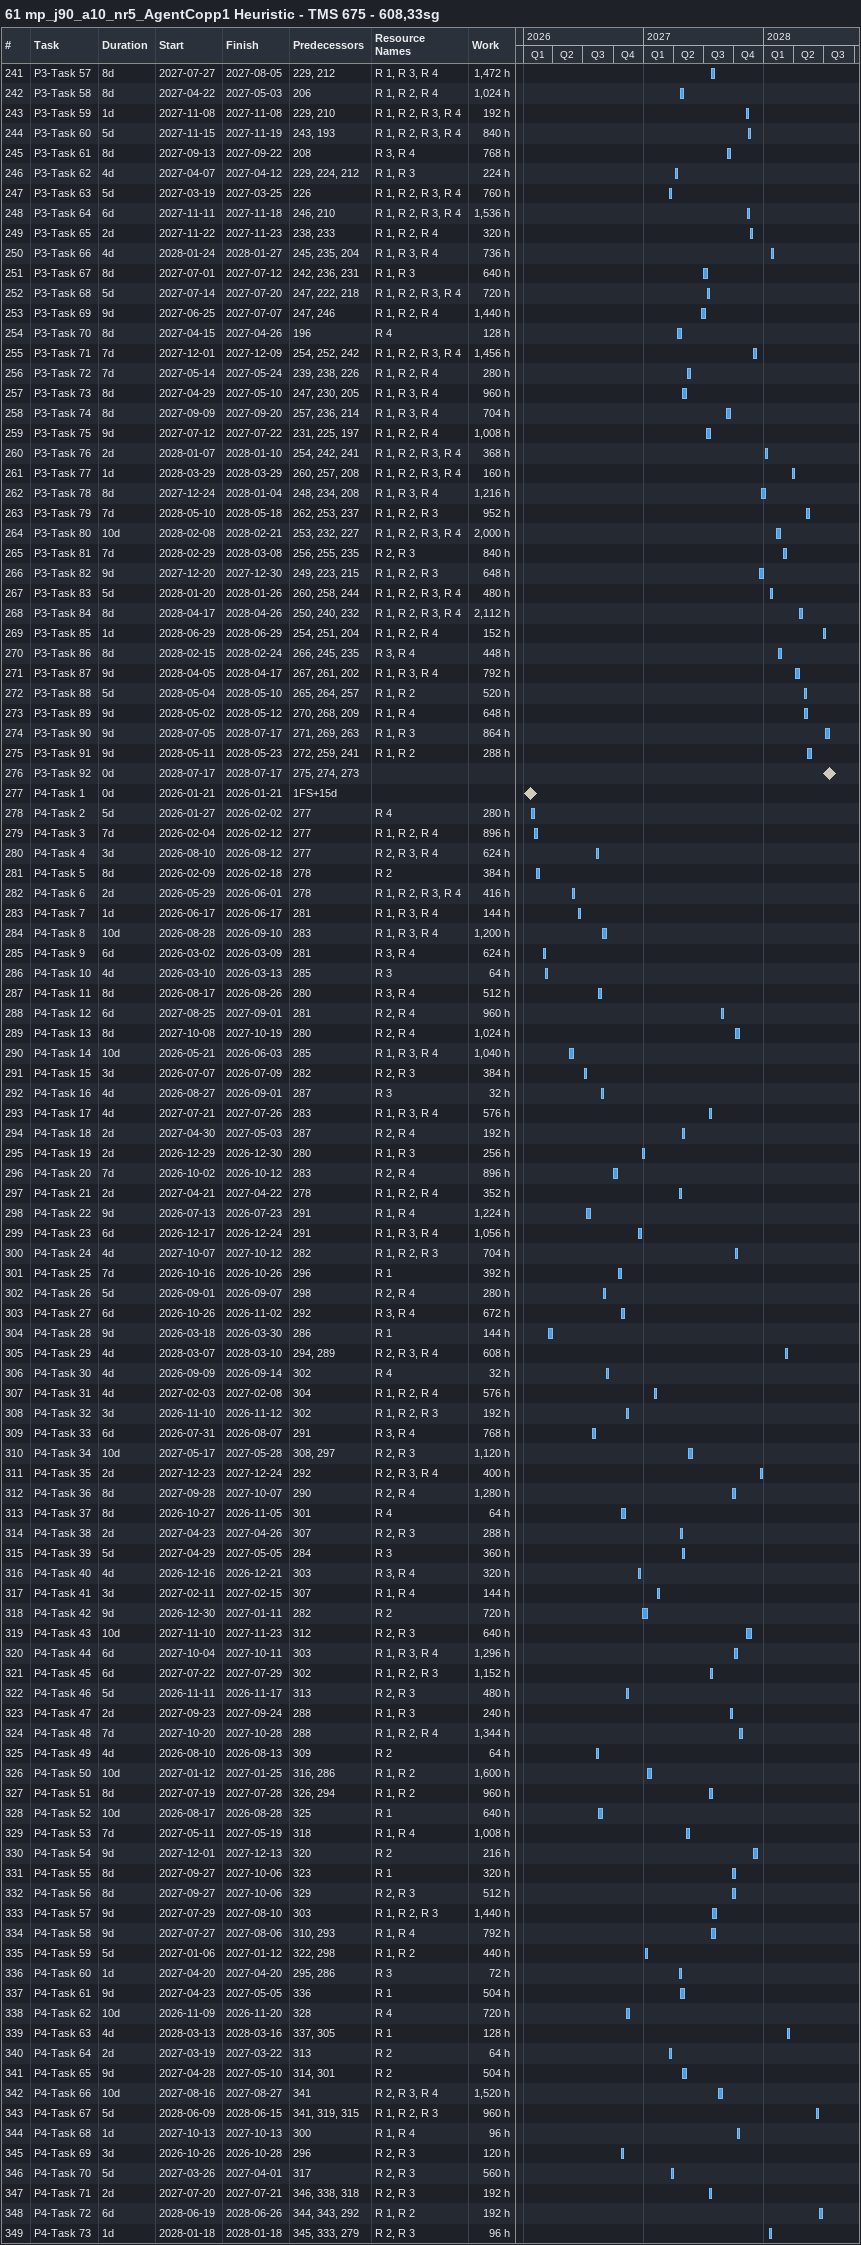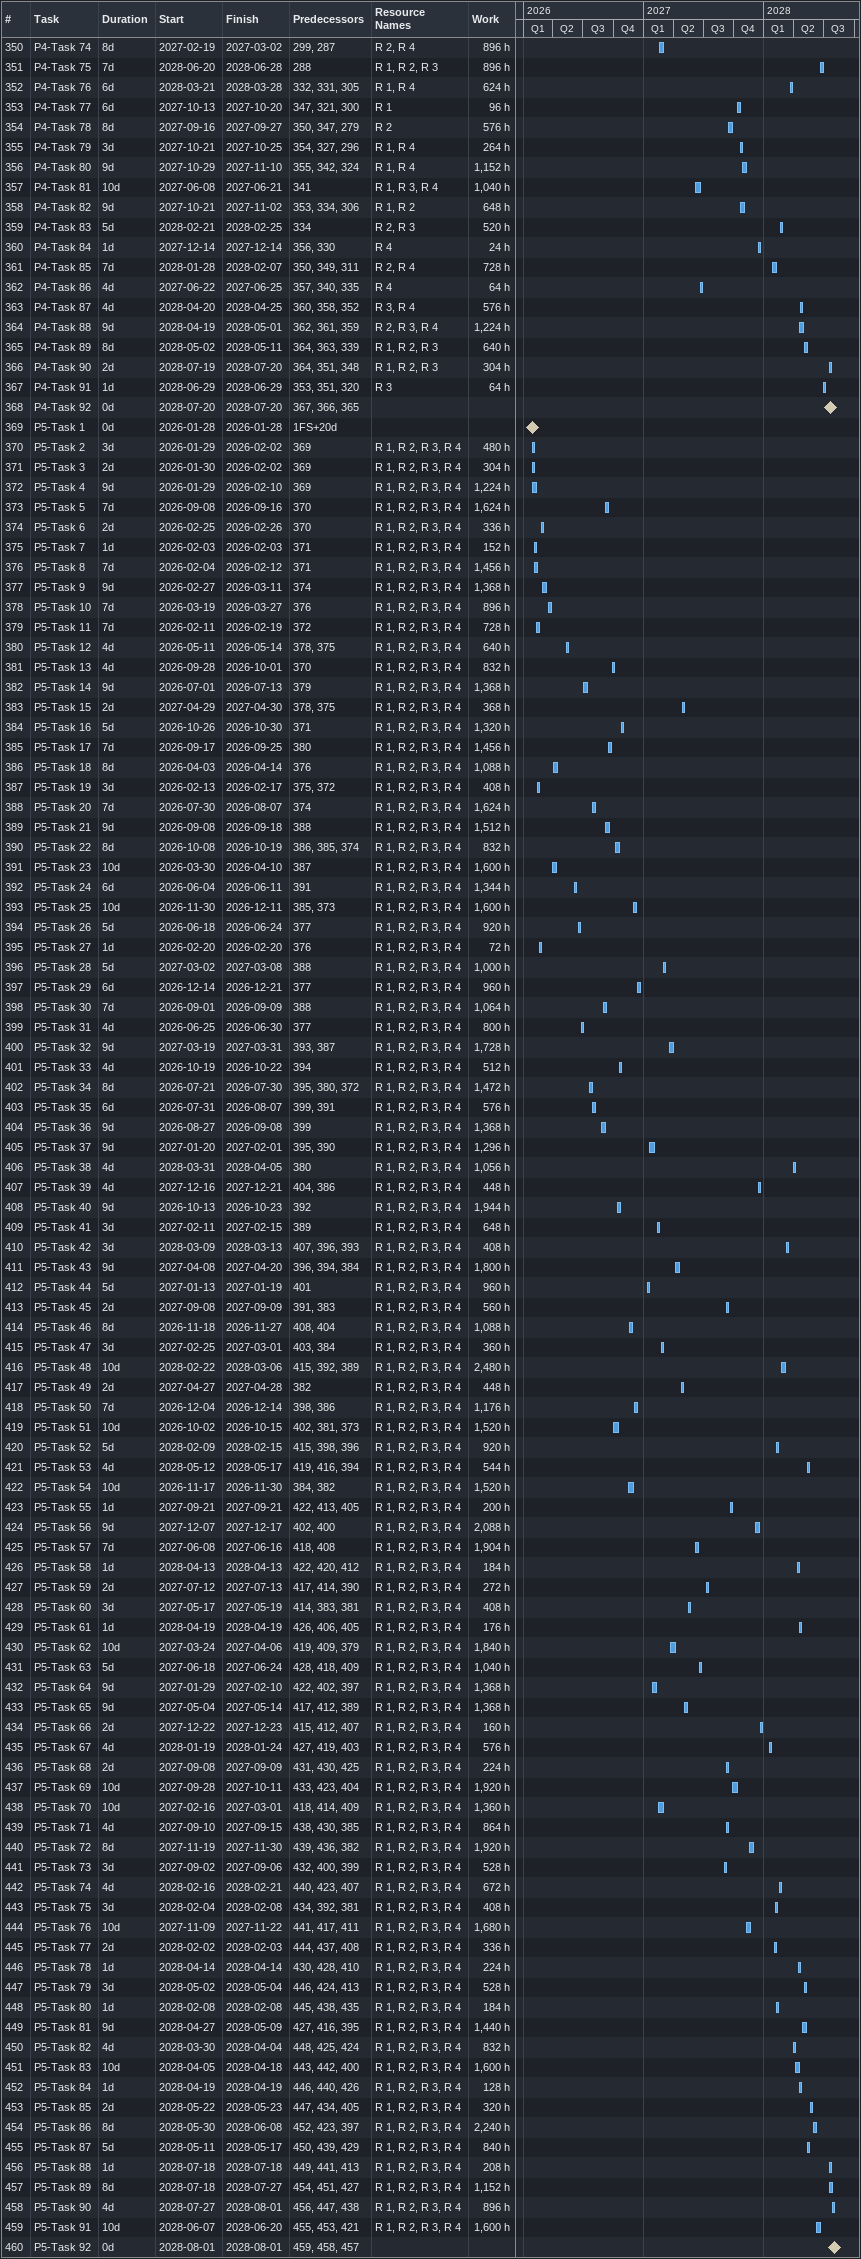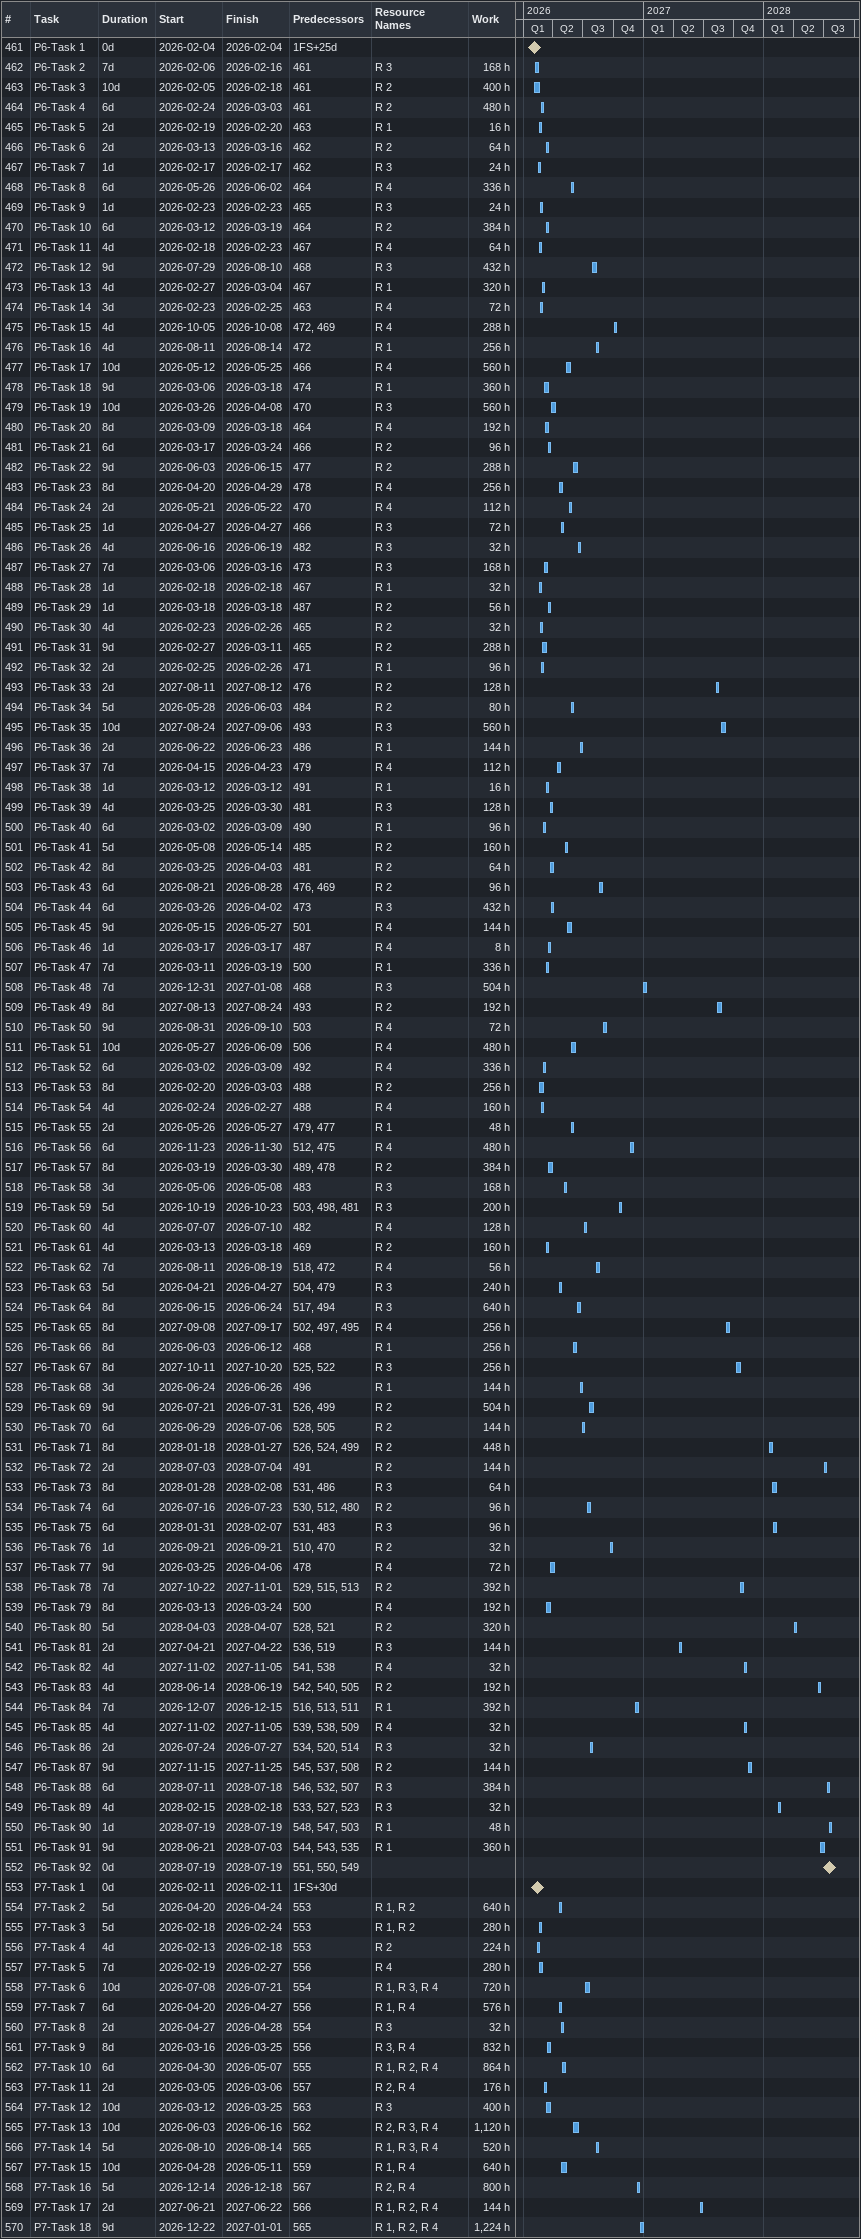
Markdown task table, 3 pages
61 mp_j90_a10_nr5_AgentCopp1 Heuristic - TMS 675 - 608,33sg

| ID | Task | Duration | Start | Finish | Predecessors | Resources | Work (h) |
|---|---|---|---|---|---|---|---|
| 241 | P3-Task 57 | 8d | 2027-07-27 | 2027-08-05 | 229, 212 | R 1, R 3, R 4 | 1472 |
| 242 | P3-Task 58 | 8d | 2027-04-22 | 2027-05-03 | 206 | R 1, R 2, R 4 | 1024 |
| 243 | P3-Task 59 | 1d | 2027-11-08 | 2027-11-08 | 229, 210 | R 1, R 2, R 3, R 4 | 192 |
| 244 | P3-Task 60 | 5d | 2027-11-15 | 2027-11-19 | 243, 193 | R 1, R 2, R 3, R 4 | 840 |
| 245 | P3-Task 61 | 8d | 2027-09-13 | 2027-09-22 | 208 | R 3, R 4 | 768 |
| 246 | P3-Task 62 | 4d | 2027-04-07 | 2027-04-12 | 229, 224, 212 | R 1, R 3 | 224 |
| 247 | P3-Task 63 | 5d | 2027-03-19 | 2027-03-25 | 226 | R 1, R 2, R 3, R 4 | 760 |
| 248 | P3-Task 64 | 6d | 2027-11-11 | 2027-11-18 | 246, 210 | R 1, R 2, R 3, R 4 | 1536 |
| 249 | P3-Task 65 | 2d | 2027-11-22 | 2027-11-23 | 238, 233 | R 1, R 2, R 4 | 320 |
| 250 | P3-Task 66 | 4d | 2028-01-24 | 2028-01-27 | 245, 235, 204 | R 1, R 3, R 4 | 736 |
| 251 | P3-Task 67 | 8d | 2027-07-01 | 2027-07-12 | 242, 236, 231 | R 1, R 3 | 640 |
| 252 | P3-Task 68 | 5d | 2027-07-14 | 2027-07-20 | 247, 222, 218 | R 1, R 2, R 3, R 4 | 720 |
| 253 | P3-Task 69 | 9d | 2027-06-25 | 2027-07-07 | 247, 246 | R 1, R 2, R 4 | 1440 |
| 254 | P3-Task 70 | 8d | 2027-04-15 | 2027-04-26 | 196 | R 4 | 128 |
| 255 | P3-Task 71 | 7d | 2027-12-01 | 2027-12-09 | 254, 252, 242 | R 1, R 2, R 3, R 4 | 1456 |
| 256 | P3-Task 72 | 7d | 2027-05-14 | 2027-05-24 | 239, 238, 226 | R 1, R 2, R 4 | 280 |
| 257 | P3-Task 73 | 8d | 2027-04-29 | 2027-05-10 | 247, 230, 205 | R 1, R 3, R 4 | 960 |
| 258 | P3-Task 74 | 8d | 2027-09-09 | 2027-09-20 | 257, 236, 214 | R 1, R 3, R 4 | 704 |
| 259 | P3-Task 75 | 9d | 2027-07-12 | 2027-07-22 | 231, 225, 197 | R 1, R 2, R 4 | 1008 |
| 260 | P3-Task 76 | 2d | 2028-01-07 | 2028-01-10 | 254, 242, 241 | R 1, R 2, R 3, R 4 | 368 |
| 261 | P3-Task 77 | 1d | 2028-03-29 | 2028-03-29 | 260, 257, 208 | R 1, R 2, R 3, R 4 | 160 |
| 262 | P3-Task 78 | 8d | 2027-12-24 | 2028-01-04 | 248, 234, 208 | R 1, R 3, R 4 | 1216 |
| 263 | P3-Task 79 | 7d | 2028-05-10 | 2028-05-18 | 262, 253, 237 | R 1, R 2, R 3 | 952 |
| 264 | P3-Task 80 | 10d | 2028-02-08 | 2028-02-21 | 253, 232, 227 | R 1, R 2, R 3, R 4 | 2000 |
| 265 | P3-Task 81 | 7d | 2028-02-29 | 2028-03-08 | 256, 255, 235 | R 2, R 3 | 840 |
| 266 | P3-Task 82 | 9d | 2027-12-20 | 2027-12-30 | 249, 223, 215 | R 1, R 2, R 3 | 648 |
| 267 | P3-Task 83 | 5d | 2028-01-20 | 2028-01-26 | 260, 258, 244 | R 1, R 2, R 3, R 4 | 480 |
| 268 | P3-Task 84 | 8d | 2028-04-17 | 2028-04-26 | 250, 240, 232 | R 1, R 2, R 3, R 4 | 2112 |
| 269 | P3-Task 85 | 1d | 2028-06-29 | 2028-06-29 | 254, 251, 204 | R 1, R 2, R 4 | 152 |
| 270 | P3-Task 86 | 8d | 2028-02-15 | 2028-02-24 | 266, 245, 235 | R 3, R 4 | 448 |
| 271 | P3-Task 87 | 9d | 2028-04-05 | 2028-04-17 | 267, 261, 202 | R 1, R 3, R 4 | 792 |
| 272 | P3-Task 88 | 5d | 2028-05-04 | 2028-05-10 | 265, 264, 257 | R 1, R 2 | 520 |
| 273 | P3-Task 89 | 9d | 2028-05-02 | 2028-05-12 | 270, 268, 209 | R 1, R 4 | 648 |
| 274 | P3-Task 90 | 9d | 2028-07-05 | 2028-07-17 | 271, 269, 263 | R 1, R 3 | 864 |
| 275 | P3-Task 91 | 9d | 2028-05-11 | 2028-05-23 | 272, 259, 241 | R 1, R 2 | 288 |
| 276 | P3-Task 92 | 0d | 2028-07-17 | 2028-07-17 | 275, 274, 273 |  |  |
| 277 | P4-Task 1 | 0d | 2026-01-21 | 2026-01-21 | 1FS+15d |  |  |
| 278 | P4-Task 2 | 5d | 2026-01-27 | 2026-02-02 | 277 | R 4 | 280 |
| 279 | P4-Task 3 | 7d | 2026-02-04 | 2026-02-12 | 277 | R 1, R 2, R 4 | 896 |
| 280 | P4-Task 4 | 3d | 2026-08-10 | 2026-08-12 | 277 | R 2, R 3, R 4 | 624 |
| 281 | P4-Task 5 | 8d | 2026-02-09 | 2026-02-18 | 278 | R 2 | 384 |
| 282 | P4-Task 6 | 2d | 2026-05-29 | 2026-06-01 | 278 | R 1, R 2, R 3, R 4 | 416 |
| 283 | P4-Task 7 | 1d | 2026-06-17 | 2026-06-17 | 281 | R 1, R 3, R 4 | 144 |
| 284 | P4-Task 8 | 10d | 2026-08-28 | 2026-09-10 | 283 | R 1, R 3, R 4 | 1200 |
| 285 | P4-Task 9 | 6d | 2026-03-02 | 2026-03-09 | 281 | R 3, R 4 | 624 |
| 286 | P4-Task 10 | 4d | 2026-03-10 | 2026-03-13 | 285 | R 3 | 64 |
| 287 | P4-Task 11 | 8d | 2026-08-17 | 2026-08-26 | 280 | R 3, R 4 | 512 |
| 288 | P4-Task 12 | 6d | 2027-08-25 | 2027-09-01 | 281 | R 2, R 4 | 960 |
| 289 | P4-Task 13 | 8d | 2027-10-08 | 2027-10-19 | 280 | R 2, R 4 | 1024 |
| 290 | P4-Task 14 | 10d | 2026-05-21 | 2026-06-03 | 285 | R 1, R 3, R 4 | 1040 |
| 291 | P4-Task 15 | 3d | 2026-07-07 | 2026-07-09 | 282 | R 2, R 3 | 384 |
| 292 | P4-Task 16 | 4d | 2026-08-27 | 2026-09-01 | 287 | R 3 | 32 |
| 293 | P4-Task 17 | 4d | 2027-07-21 | 2027-07-26 | 283 | R 1, R 3, R 4 | 576 |
| 294 | P4-Task 18 | 2d | 2027-04-30 | 2027-05-03 | 287 | R 2, R 4 | 192 |
| 295 | P4-Task 19 | 2d | 2026-12-29 | 2026-12-30 | 280 | R 1, R 3 | 256 |
| 296 | P4-Task 20 | 7d | 2026-10-02 | 2026-10-12 | 283 | R 2, R 4 | 896 |
| 297 | P4-Task 21 | 2d | 2027-04-21 | 2027-04-22 | 278 | R 1, R 2, R 4 | 352 |
| 298 | P4-Task 22 | 9d | 2026-07-13 | 2026-07-23 | 291 | R 1, R 4 | 1224 |
| 299 | P4-Task 23 | 6d | 2026-12-17 | 2026-12-24 | 291 | R 1, R 3, R 4 | 1056 |
| 300 | P4-Task 24 | 4d | 2027-10-07 | 2027-10-12 | 282 | R 1, R 2, R 3 | 704 |
| 301 | P4-Task 25 | 7d | 2026-10-16 | 2026-10-26 | 296 | R 1 | 392 |
| 302 | P4-Task 26 | 5d | 2026-09-01 | 2026-09-07 | 298 | R 2, R 4 | 280 |
| 303 | P4-Task 27 | 6d | 2026-10-26 | 2026-11-02 | 292 | R 3, R 4 | 672 |
| 304 | P4-Task 28 | 9d | 2026-03-18 | 2026-03-30 | 286 | R 1 | 144 |
| 305 | P4-Task 29 | 4d | 2028-03-07 | 2028-03-10 | 294, 289 | R 2, R 3, R 4 | 608 |
| 306 | P4-Task 30 | 4d | 2026-09-09 | 2026-09-14 | 302 | R 4 | 32 |
| 307 | P4-Task 31 | 4d | 2027-02-03 | 2027-02-08 | 304 | R 1, R 2, R 4 | 576 |
| 308 | P4-Task 32 | 3d | 2026-11-10 | 2026-11-12 | 302 | R 1, R 2, R 3 | 192 |
| 309 | P4-Task 33 | 6d | 2026-07-31 | 2026-08-07 | 291 | R 3, R 4 | 768 |
| 310 | P4-Task 34 | 10d | 2027-05-17 | 2027-05-28 | 308, 297 | R 2, R 3 | 1120 |
| 311 | P4-Task 35 | 2d | 2027-12-23 | 2027-12-24 | 292 | R 2, R 3, R 4 | 400 |
| 312 | P4-Task 36 | 8d | 2027-09-28 | 2027-10-07 | 290 | R 2, R 4 | 1280 |
| 313 | P4-Task 37 | 8d | 2026-10-27 | 2026-11-05 | 301 | R 4 | 64 |
| 314 | P4-Task 38 | 2d | 2027-04-23 | 2027-04-26 | 307 | R 2, R 3 | 288 |
| 315 | P4-Task 39 | 5d | 2027-04-29 | 2027-05-05 | 284 | R 3 | 360 |
| 316 | P4-Task 40 | 4d | 2026-12-16 | 2026-12-21 | 303 | R 3, R 4 | 320 |
| 317 | P4-Task 41 | 3d | 2027-02-11 | 2027-02-15 | 307 | R 1, R 4 | 144 |
| 318 | P4-Task 42 | 9d | 2026-12-30 | 2027-01-11 | 282 | R 2 | 720 |
| 319 | P4-Task 43 | 10d | 2027-11-10 | 2027-11-23 | 312 | R 2, R 3 | 640 |
| 320 | P4-Task 44 | 6d | 2027-10-04 | 2027-10-11 | 303 | R 1, R 3, R 4 | 1296 |
| 321 | P4-Task 45 | 6d | 2027-07-22 | 2027-07-29 | 302 | R 1, R 2, R 3 | 1152 |
| 322 | P4-Task 46 | 5d | 2026-11-11 | 2026-11-17 | 313 | R 2, R 3 | 480 |
| 323 | P4-Task 47 | 2d | 2027-09-23 | 2027-09-24 | 288 | R 1, R 3 | 240 |
| 324 | P4-Task 48 | 7d | 2027-10-20 | 2027-10-28 | 288 | R 1, R 2, R 4 | 1344 |
| 325 | P4-Task 49 | 4d | 2026-08-10 | 2026-08-13 | 309 | R 2 | 64 |
| 326 | P4-Task 50 | 10d | 2027-01-12 | 2027-01-25 | 316, 286 | R 1, R 2 | 1600 |
| 327 | P4-Task 51 | 8d | 2027-07-19 | 2027-07-28 | 326, 294 | R 1, R 2 | 960 |
| 328 | P4-Task 52 | 10d | 2026-08-17 | 2026-08-28 | 325 | R 1 | 640 |
| 329 | P4-Task 53 | 7d | 2027-05-11 | 2027-05-19 | 318 | R 1, R 4 | 1008 |
| 330 | P4-Task 54 | 9d | 2027-12-01 | 2027-12-13 | 320 | R 2 | 216 |
| 331 | P4-Task 55 | 8d | 2027-09-27 | 2027-10-06 | 323 | R 1 | 320 |
| 332 | P4-Task 56 | 8d | 2027-09-27 | 2027-10-06 | 329 | R 2, R 3 | 512 |
| 333 | P4-Task 57 | 9d | 2027-07-29 | 2027-08-10 | 303 | R 1, R 2, R 3 | 1440 |
| 334 | P4-Task 58 | 9d | 2027-07-27 | 2027-08-06 | 310, 293 | R 1, R 4 | 792 |
| 335 | P4-Task 59 | 5d | 2027-01-06 | 2027-01-12 | 322, 298 | R 1, R 2 | 440 |
| 336 | P4-Task 60 | 1d | 2027-04-20 | 2027-04-20 | 295, 286 | R 3 | 72 |
| 337 | P4-Task 61 | 9d | 2027-04-23 | 2027-05-05 | 336 | R 1 | 504 |
| 338 | P4-Task 62 | 10d | 2026-11-09 | 2026-11-20 | 328 | R 4 | 720 |
| 339 | P4-Task 63 | 4d | 2028-03-13 | 2028-03-16 | 337, 305 | R 1 | 128 |
| 340 | P4-Task 64 | 2d | 2027-03-19 | 2027-03-22 | 313 | R 2 | 64 |
| 341 | P4-Task 65 | 9d | 2027-04-28 | 2027-05-10 | 314, 301 | R 2 | 504 |
| 342 | P4-Task 66 | 10d | 2027-08-16 | 2027-08-27 | 341 | R 2, R 3, R 4 | 1520 |
| 343 | P4-Task 67 | 5d | 2028-06-09 | 2028-06-15 | 341, 319, 315 | R 1, R 2, R 3 | 960 |
| 344 | P4-Task 68 | 1d | 2027-10-13 | 2027-10-13 | 300 | R 1, R 4 | 96 |
| 345 | P4-Task 69 | 3d | 2026-10-26 | 2026-10-28 | 296 | R 2, R 3 | 120 |
| 346 | P4-Task 70 | 5d | 2027-03-26 | 2027-04-01 | 317 | R 2, R 3 | 560 |
| 347 | P4-Task 71 | 2d | 2027-07-20 | 2027-07-21 | 346, 338, 318 | R 2, R 3 | 192 |
| 348 | P4-Task 72 | 6d | 2028-06-19 | 2028-06-26 | 344, 343, 292 | R 1, R 2 | 192 |
| 349 | P4-Task 73 | 1d | 2028-01-18 | 2028-01-18 | 345, 333, 279 | R 2, R 3 | 96 |
| 350 | P4-Task 74 | 8d | 2027-02-19 | 2027-03-02 | 299, 287 | R 2, R 4 | 896 |
| 351 | P4-Task 75 | 7d | 2028-06-20 | 2028-06-28 | 288 | R 1, R 2, R 3 | 896 |
| 352 | P4-Task 76 | 6d | 2028-03-21 | 2028-03-28 | 332, 331, 305 | R 1, R 4 | 624 |
| 353 | P4-Task 77 | 6d | 2027-10-13 | 2027-10-20 | 347, 321, 300 | R 1 | 96 |
| 354 | P4-Task 78 | 8d | 2027-09-16 | 2027-09-27 | 350, 347, 279 | R 2 | 576 |
| 355 | P4-Task 79 | 3d | 2027-10-21 | 2027-10-25 | 354, 327, 296 | R 1, R 4 | 264 |
| 356 | P4-Task 80 | 9d | 2027-10-29 | 2027-11-10 | 355, 342, 324 | R 1, R 4 | 1152 |
| 357 | P4-Task 81 | 10d | 2027-06-08 | 2027-06-21 | 341 | R 1, R 3, R 4 | 1040 |
| 358 | P4-Task 82 | 9d | 2027-10-21 | 2027-11-02 | 353, 334, 306 | R 1, R 2 | 648 |
| 359 | P4-Task 83 | 5d | 2028-02-21 | 2028-02-25 | 334 | R 2, R 3 | 520 |
| 360 | P4-Task 84 | 1d | 2027-12-14 | 2027-12-14 | 356, 330 | R 4 | 24 |
| 361 | P4-Task 85 | 7d | 2028-01-28 | 2028-02-07 | 350, 349, 311 | R 2, R 4 | 728 |
| 362 | P4-Task 86 | 4d | 2027-06-22 | 2027-06-25 | 357, 340, 335 | R 4 | 64 |
| 363 | P4-Task 87 | 4d | 2028-04-20 | 2028-04-25 | 360, 358, 352 | R 3, R 4 | 576 |
| 364 | P4-Task 88 | 9d | 2028-04-19 | 2028-05-01 | 362, 361, 359 | R 2, R 3, R 4 | 1224 |
| 365 | P4-Task 89 | 8d | 2028-05-02 | 2028-05-11 | 364, 363, 339 | R 1, R 2, R 3 | 640 |
| 366 | P4-Task 90 | 2d | 2028-07-19 | 2028-07-20 | 364, 351, 348 | R 1, R 2, R 3 | 304 |
| 367 | P4-Task 91 | 1d | 2028-06-29 | 2028-06-29 | 353, 351, 320 | R 3 | 64 |
| 368 | P4-Task 92 | 0d | 2028-07-20 | 2028-07-20 | 367, 366, 365 |  |  |
| 369 | P5-Task 1 | 0d | 2026-01-28 | 2026-01-28 | 1FS+20d |  |  |
| 370 | P5-Task 2 | 3d | 2026-01-29 | 2026-02-02 | 369 | R 1, R 2, R 3, R 4 | 480 |
| 371 | P5-Task 3 | 2d | 2026-01-30 | 2026-02-02 | 369 | R 1, R 2, R 3, R 4 | 304 |
| 372 | P5-Task 4 | 9d | 2026-01-29 | 2026-02-10 | 369 | R 1, R 2, R 3, R 4 | 1224 |
| 373 | P5-Task 5 | 7d | 2026-09-08 | 2026-09-16 | 370 | R 1, R 2, R 3, R 4 | 1624 |
| 374 | P5-Task 6 | 2d | 2026-02-25 | 2026-02-26 | 370 | R 1, R 2, R 3, R 4 | 336 |
| 375 | P5-Task 7 | 1d | 2026-02-03 | 2026-02-03 | 371 | R 1, R 2, R 3, R 4 | 152 |
| 376 | P5-Task 8 | 7d | 2026-02-04 | 2026-02-12 | 371 | R 1, R 2, R 3, R 4 | 1456 |
| 377 | P5-Task 9 | 9d | 2026-02-27 | 2026-03-11 | 374 | R 1, R 2, R 3, R 4 | 1368 |
| 378 | P5-Task 10 | 7d | 2026-03-19 | 2026-03-27 | 376 | R 1, R 2, R 3, R 4 | 896 |
| 379 | P5-Task 11 | 7d | 2026-02-11 | 2026-02-19 | 372 | R 1, R 2, R 3, R 4 | 728 |
| 380 | P5-Task 12 | 4d | 2026-05-11 | 2026-05-14 | 378, 375 | R 1, R 2, R 3, R 4 | 640 |
| 381 | P5-Task 13 | 4d | 2026-09-28 | 2026-10-01 | 370 | R 1, R 2, R 3, R 4 | 832 |
| 382 | P5-Task 14 | 9d | 2026-07-01 | 2026-07-13 | 379 | R 1, R 2, R 3, R 4 | 1368 |
| 383 | P5-Task 15 | 2d | 2027-04-29 | 2027-04-30 | 378, 375 | R 1, R 2, R 3, R 4 | 368 |
| 384 | P5-Task 16 | 5d | 2026-10-26 | 2026-10-30 | 371 | R 1, R 2, R 3, R 4 | 1320 |
| 385 | P5-Task 17 | 7d | 2026-09-17 | 2026-09-25 | 380 | R 1, R 2, R 3, R 4 | 1456 |
| 386 | P5-Task 18 | 8d | 2026-04-03 | 2026-04-14 | 376 | R 1, R 2, R 3, R 4 | 1088 |
| 387 | P5-Task 19 | 3d | 2026-02-13 | 2026-02-17 | 375, 372 | R 1, R 2, R 3, R 4 | 408 |
| 388 | P5-Task 20 | 7d | 2026-07-30 | 2026-08-07 | 374 | R 1, R 2, R 3, R 4 | 1624 |
| 389 | P5-Task 21 | 9d | 2026-09-08 | 2026-09-18 | 388 | R 1, R 2, R 3, R 4 | 1512 |
| 390 | P5-Task 22 | 8d | 2026-10-08 | 2026-10-19 | 386, 385, 374 | R 1, R 2, R 3, R 4 | 832 |
| 391 | P5-Task 23 | 10d | 2026-03-30 | 2026-04-10 | 387 | R 1, R 2, R 3, R 4 | 1600 |
| 392 | P5-Task 24 | 6d | 2026-06-04 | 2026-06-11 | 391 | R 1, R 2, R 3, R 4 | 1344 |
| 393 | P5-Task 25 | 10d | 2026-11-30 | 2026-12-11 | 385, 373 | R 1, R 2, R 3, R 4 | 1600 |
| 394 | P5-Task 26 | 5d | 2026-06-18 | 2026-06-24 | 377 | R 1, R 2, R 3, R 4 | 920 |
| 395 | P5-Task 27 | 1d | 2026-02-20 | 2026-02-20 | 376 | R 1, R 2, R 3, R 4 | 72 |
| 396 | P5-Task 28 | 5d | 2027-03-02 | 2027-03-08 | 388 | R 1, R 2, R 3, R 4 | 1000 |
| 397 | P5-Task 29 | 6d | 2026-12-14 | 2026-12-21 | 377 | R 1, R 2, R 3, R 4 | 960 |
| 398 | P5-Task 30 | 7d | 2026-09-01 | 2026-09-09 | 388 | R 1, R 2, R 3, R 4 | 1064 |
| 399 | P5-Task 31 | 4d | 2026-06-25 | 2026-06-30 | 377 | R 1, R 2, R 3, R 4 | 800 |
| 400 | P5-Task 32 | 9d | 2027-03-19 | 2027-03-31 | 393, 387 | R 1, R 2, R 3, R 4 | 1728 |
| 401 | P5-Task 33 | 4d | 2026-10-19 | 2026-10-22 | 394 | R 1, R 2, R 3, R 4 | 512 |
| 402 | P5-Task 34 | 8d | 2026-07-21 | 2026-07-30 | 395, 380, 372 | R 1, R 2, R 3, R 4 | 1472 |
| 403 | P5-Task 35 | 6d | 2026-07-31 | 2026-08-07 | 399, 391 | R 1, R 2, R 3, R 4 | 576 |
| 404 | P5-Task 36 | 9d | 2026-08-27 | 2026-09-08 | 399 | R 1, R 2, R 3, R 4 | 1368 |
| 405 | P5-Task 37 | 9d | 2027-01-20 | 2027-02-01 | 395, 390 | R 1, R 2, R 3, R 4 | 1296 |
| 406 | P5-Task 38 | 4d | 2028-03-31 | 2028-04-05 | 380 | R 1, R 2, R 3, R 4 | 1056 |
| 407 | P5-Task 39 | 4d | 2027-12-16 | 2027-12-21 | 404, 386 | R 1, R 2, R 3, R 4 | 448 |
| 408 | P5-Task 40 | 9d | 2026-10-13 | 2026-10-23 | 392 | R 1, R 2, R 3, R 4 | 1944 |
| 409 | P5-Task 41 | 3d | 2027-02-11 | 2027-02-15 | 389 | R 1, R 2, R 3, R 4 | 648 |
| 410 | P5-Task 42 | 3d | 2028-03-09 | 2028-03-13 | 407, 396, 393 | R 1, R 2, R 3, R 4 | 408 |
| 411 | P5-Task 43 | 9d | 2027-04-08 | 2027-04-20 | 396, 394, 384 | R 1, R 2, R 3, R 4 | 1800 |
| 412 | P5-Task 44 | 5d | 2027-01-13 | 2027-01-19 | 401 | R 1, R 2, R 3, R 4 | 960 |
| 413 | P5-Task 45 | 2d | 2027-09-08 | 2027-09-09 | 391, 383 | R 1, R 2, R 3, R 4 | 560 |
| 414 | P5-Task 46 | 8d | 2026-11-18 | 2026-11-27 | 408, 404 | R 1, R 2, R 3, R 4 | 1088 |
| 415 | P5-Task 47 | 3d | 2027-02-25 | 2027-03-01 | 403, 384 | R 1, R 2, R 3, R 4 | 360 |
| 416 | P5-Task 48 | 10d | 2028-02-22 | 2028-03-06 | 415, 392, 389 | R 1, R 2, R 3, R 4 | 2480 |
| 417 | P5-Task 49 | 2d | 2027-04-27 | 2027-04-28 | 382 | R 1, R 2, R 3, R 4 | 448 |
| 418 | P5-Task 50 | 7d | 2026-12-04 | 2026-12-14 | 398, 386 | R 1, R 2, R 3, R 4 | 1176 |
| 419 | P5-Task 51 | 10d | 2026-10-02 | 2026-10-15 | 402, 381, 373 | R 1, R 2, R 3, R 4 | 1520 |
| 420 | P5-Task 52 | 5d | 2028-02-09 | 2028-02-15 | 415, 398, 396 | R 1, R 2, R 3, R 4 | 920 |
| 421 | P5-Task 53 | 4d | 2028-05-12 | 2028-05-17 | 419, 416, 394 | R 1, R 2, R 3, R 4 | 544 |
| 422 | P5-Task 54 | 10d | 2026-11-17 | 2026-11-30 | 384, 382 | R 1, R 2, R 3, R 4 | 1520 |
| 423 | P5-Task 55 | 1d | 2027-09-21 | 2027-09-21 | 422, 413, 405 | R 1, R 2, R 3, R 4 | 200 |
| 424 | P5-Task 56 | 9d | 2027-12-07 | 2027-12-17 | 402, 400 | R 1, R 2, R 3, R 4 | 2088 |
| 425 | P5-Task 57 | 7d | 2027-06-08 | 2027-06-16 | 418, 408 | R 1, R 2, R 3, R 4 | 1904 |
| 426 | P5-Task 58 | 1d | 2028-04-13 | 2028-04-13 | 422, 420, 412 | R 1, R 2, R 3, R 4 | 184 |
| 427 | P5-Task 59 | 2d | 2027-07-12 | 2027-07-13 | 417, 414, 390 | R 1, R 2, R 3, R 4 | 272 |
| 428 | P5-Task 60 | 3d | 2027-05-17 | 2027-05-19 | 414, 383, 381 | R 1, R 2, R 3, R 4 | 408 |
| 429 | P5-Task 61 | 1d | 2028-04-19 | 2028-04-19 | 426, 406, 405 | R 1, R 2, R 3, R 4 | 176 |
| 430 | P5-Task 62 | 10d | 2027-03-24 | 2027-04-06 | 419, 409, 379 | R 1, R 2, R 3, R 4 | 1840 |
| 431 | P5-Task 63 | 5d | 2027-06-18 | 2027-06-24 | 428, 418, 409 | R 1, R 2, R 3, R 4 | 1040 |
| 432 | P5-Task 64 | 9d | 2027-01-29 | 2027-02-10 | 422, 402, 397 | R 1, R 2, R 3, R 4 | 1368 |
| 433 | P5-Task 65 | 9d | 2027-05-04 | 2027-05-14 | 417, 412, 389 | R 1, R 2, R 3, R 4 | 1368 |
| 434 | P5-Task 66 | 2d | 2027-12-22 | 2027-12-23 | 415, 412, 407 | R 1, R 2, R 3, R 4 | 160 |
| 435 | P5-Task 67 | 4d | 2028-01-19 | 2028-01-24 | 427, 419, 403 | R 1, R 2, R 3, R 4 | 576 |
| 436 | P5-Task 68 | 2d | 2027-09-08 | 2027-09-09 | 431, 430, 425 | R 1, R 2, R 3, R 4 | 224 |
| 437 | P5-Task 69 | 10d | 2027-09-28 | 2027-10-11 | 433, 423, 404 | R 1, R 2, R 3, R 4 | 1920 |
| 438 | P5-Task 70 | 10d | 2027-02-16 | 2027-03-01 | 418, 414, 409 | R 1, R 2, R 3, R 4 | 1360 |
| 439 | P5-Task 71 | 4d | 2027-09-10 | 2027-09-15 | 438, 430, 385 | R 1, R 2, R 3, R 4 | 864 |
| 440 | P5-Task 72 | 8d | 2027-11-19 | 2027-11-30 | 439, 436, 382 | R 1, R 2, R 3, R 4 | 1920 |
| 441 | P5-Task 73 | 3d | 2027-09-02 | 2027-09-06 | 432, 400, 399 | R 1, R 2, R 3, R 4 | 528 |
| 442 | P5-Task 74 | 4d | 2028-02-16 | 2028-02-21 | 440, 423, 407 | R 1, R 2, R 3, R 4 | 672 |
| 443 | P5-Task 75 | 3d | 2028-02-04 | 2028-02-08 | 434, 392, 381 | R 1, R 2, R 3, R 4 | 408 |
| 444 | P5-Task 76 | 10d | 2027-11-09 | 2027-11-22 | 441, 417, 411 | R 1, R 2, R 3, R 4 | 1680 |
| 445 | P5-Task 77 | 2d | 2028-02-02 | 2028-02-03 | 444, 437, 408 | R 1, R 2, R 3, R 4 | 336 |
| 446 | P5-Task 78 | 1d | 2028-04-14 | 2028-04-14 | 430, 428, 410 | R 1, R 2, R 3, R 4 | 224 |
| 447 | P5-Task 79 | 3d | 2028-05-02 | 2028-05-04 | 446, 424, 413 | R 1, R 2, R 3, R 4 | 528 |
| 448 | P5-Task 80 | 1d | 2028-02-08 | 2028-02-08 | 445, 438, 435 | R 1, R 2, R 3, R 4 | 184 |
| 449 | P5-Task 81 | 9d | 2028-04-27 | 2028-05-09 | 427, 416, 395 | R 1, R 2, R 3, R 4 | 1440 |
| 450 | P5-Task 82 | 4d | 2028-03-30 | 2028-04-04 | 448, 425, 424 | R 1, R 2, R 3, R 4 | 832 |
| 451 | P5-Task 83 | 10d | 2028-04-05 | 2028-04-18 | 443, 442, 400 | R 1, R 2, R 3, R 4 | 1600 |
| 452 | P5-Task 84 | 1d | 2028-04-19 | 2028-04-19 | 446, 440, 426 | R 1, R 2, R 3, R 4 | 128 |
| 453 | P5-Task 85 | 2d | 2028-05-22 | 2028-05-23 | 447, 434, 405 | R 1, R 2, R 3, R 4 | 320 |
| 454 | P5-Task 86 | 8d | 2028-05-30 | 2028-06-08 | 452, 423, 397 | R 1, R 2, R 3, R 4 | 2240 |
| 455 | P5-Task 87 | 5d | 2028-05-11 | 2028-05-17 | 450, 439, 429 | R 1, R 2, R 3, R 4 | 840 |
| 456 | P5-Task 88 | 1d | 2028-07-18 | 2028-07-18 | 449, 441, 413 | R 1, R 2, R 3, R 4 | 208 |
| 457 | P5-Task 89 | 8d | 2028-07-18 | 2028-07-27 | 454, 451, 427 | R 1, R 2, R 3, R 4 | 1152 |
| 458 | P5-Task 90 | 4d | 2028-07-27 | 2028-08-01 | 456, 447, 438 | R 1, R 2, R 3, R 4 | 896 |
| 459 | P5-Task 91 | 10d | 2028-06-07 | 2028-06-20 | 455, 453, 421 | R 1, R 2, R 3, R 4 | 1600 |
| 460 | P5-Task 92 | 0d | 2028-08-01 | 2028-08-01 | 459, 458, 457 |  |  |
| 461 | P6-Task 1 | 0d | 2026-02-04 | 2026-02-04 | 1FS+25d |  |  |
| 462 | P6-Task 2 | 7d | 2026-02-06 | 2026-02-16 | 461 | R 3 | 168 |
| 463 | P6-Task 3 | 10d | 2026-02-05 | 2026-02-18 | 461 | R 2 | 400 |
| 464 | P6-Task 4 | 6d | 2026-02-24 | 2026-03-03 | 461 | R 2 | 480 |
| 465 | P6-Task 5 | 2d | 2026-02-19 | 2026-02-20 | 463 | R 1 | 16 |
| 466 | P6-Task 6 | 2d | 2026-03-13 | 2026-03-16 | 462 | R 2 | 64 |
| 467 | P6-Task 7 | 1d | 2026-02-17 | 2026-02-17 | 462 | R 3 | 24 |
| 468 | P6-Task 8 | 6d | 2026-05-26 | 2026-06-02 | 464 | R 4 | 336 |
| 469 | P6-Task 9 | 1d | 2026-02-23 | 2026-02-23 | 465 | R 3 | 24 |
| 470 | P6-Task 10 | 6d | 2026-03-12 | 2026-03-19 | 464 | R 2 | 384 |
| 471 | P6-Task 11 | 4d | 2026-02-18 | 2026-02-23 | 467 | R 4 | 64 |
| 472 | P6-Task 12 | 9d | 2026-07-29 | 2026-08-10 | 468 | R 3 | 432 |
| 473 | P6-Task 13 | 4d | 2026-02-27 | 2026-03-04 | 467 | R 1 | 320 |
| 474 | P6-Task 14 | 3d | 2026-02-23 | 2026-02-25 | 463 | R 4 | 72 |
| 475 | P6-Task 15 | 4d | 2026-10-05 | 2026-10-08 | 472, 469 | R 4 | 288 |
| 476 | P6-Task 16 | 4d | 2026-08-11 | 2026-08-14 | 472 | R 1 | 256 |
| 477 | P6-Task 17 | 10d | 2026-05-12 | 2026-05-25 | 466 | R 4 | 560 |
| 478 | P6-Task 18 | 9d | 2026-03-06 | 2026-03-18 | 474 | R 1 | 360 |
| 479 | P6-Task 19 | 10d | 2026-03-26 | 2026-04-08 | 470 | R 3 | 560 |
| 480 | P6-Task 20 | 8d | 2026-03-09 | 2026-03-18 | 464 | R 4 | 192 |
| 481 | P6-Task 21 | 6d | 2026-03-17 | 2026-03-24 | 466 | R 2 | 96 |
| 482 | P6-Task 22 | 9d | 2026-06-03 | 2026-06-15 | 477 | R 2 | 288 |
| 483 | P6-Task 23 | 8d | 2026-04-20 | 2026-04-29 | 478 | R 4 | 256 |
| 484 | P6-Task 24 | 2d | 2026-05-21 | 2026-05-22 | 470 | R 4 | 112 |
| 485 | P6-Task 25 | 1d | 2026-04-27 | 2026-04-27 | 466 | R 3 | 72 |
| 486 | P6-Task 26 | 4d | 2026-06-16 | 2026-06-19 | 482 | R 3 | 32 |
| 487 | P6-Task 27 | 7d | 2026-03-06 | 2026-03-16 | 473 | R 3 | 168 |
| 488 | P6-Task 28 | 1d | 2026-02-18 | 2026-02-18 | 467 | R 1 | 32 |
| 489 | P6-Task 29 | 1d | 2026-03-18 | 2026-03-18 | 487 | R 2 | 56 |
| 490 | P6-Task 30 | 4d | 2026-02-23 | 2026-02-26 | 465 | R 2 | 32 |
| 491 | P6-Task 31 | 9d | 2026-02-27 | 2026-03-11 | 465 | R 2 | 288 |
| 492 | P6-Task 32 | 2d | 2026-02-25 | 2026-02-26 | 471 | R 1 | 96 |
| 493 | P6-Task 33 | 2d | 2027-08-11 | 2027-08-12 | 476 | R 2 | 128 |
| 494 | P6-Task 34 | 5d | 2026-05-28 | 2026-06-03 | 484 | R 2 | 80 |
| 495 | P6-Task 35 | 10d | 2027-08-24 | 2027-09-06 | 493 | R 3 | 560 |
| 496 | P6-Task 36 | 2d | 2026-06-22 | 2026-06-23 | 486 | R 1 | 144 |
| 497 | P6-Task 37 | 7d | 2026-04-15 | 2026-04-23 | 479 | R 4 | 112 |
| 498 | P6-Task 38 | 1d | 2026-03-12 | 2026-03-12 | 491 | R 1 | 16 |
| 499 | P6-Task 39 | 4d | 2026-03-25 | 2026-03-30 | 481 | R 3 | 128 |
| 500 | P6-Task 40 | 6d | 2026-03-02 | 2026-03-09 | 490 | R 1 | 96 |
| 501 | P6-Task 41 | 5d | 2026-05-08 | 2026-05-14 | 485 | R 2 | 160 |
| 502 | P6-Task 42 | 8d | 2026-03-25 | 2026-04-03 | 481 | R 2 | 64 |
| 503 | P6-Task 43 | 6d | 2026-08-21 | 2026-08-28 | 476, 469 | R 2 | 96 |
| 504 | P6-Task 44 | 6d | 2026-03-26 | 2026-04-02 | 473 | R 3 | 432 |
| 505 | P6-Task 45 | 9d | 2026-05-15 | 2026-05-27 | 501 | R 4 | 144 |
| 506 | P6-Task 46 | 1d | 2026-03-17 | 2026-03-17 | 487 | R 4 | 8 |
| 507 | P6-Task 47 | 7d | 2026-03-11 | 2026-03-19 | 500 | R 1 | 336 |
| 508 | P6-Task 48 | 7d | 2026-12-31 | 2027-01-08 | 468 | R 3 | 504 |
| 509 | P6-Task 49 | 8d | 2027-08-13 | 2027-08-24 | 493 | R 2 | 192 |
| 510 | P6-Task 50 | 9d | 2026-08-31 | 2026-09-10 | 503 | R 4 | 72 |
| 511 | P6-Task 51 | 10d | 2026-05-27 | 2026-06-09 | 506 | R 4 | 480 |
| 512 | P6-Task 52 | 6d | 2026-03-02 | 2026-03-09 | 492 | R 4 | 336 |
| 513 | P6-Task 53 | 8d | 2026-02-20 | 2026-03-03 | 488 | R 2 | 256 |
| 514 | P6-Task 54 | 4d | 2026-02-24 | 2026-02-27 | 488 | R 4 | 160 |
| 515 | P6-Task 55 | 2d | 2026-05-26 | 2026-05-27 | 479, 477 | R 1 | 48 |
| 516 | P6-Task 56 | 6d | 2026-11-23 | 2026-11-30 | 512, 475 | R 4 | 480 |
| 517 | P6-Task 57 | 8d | 2026-03-19 | 2026-03-30 | 489, 478 | R 2 | 384 |
| 518 | P6-Task 58 | 3d | 2026-05-06 | 2026-05-08 | 483 | R 3 | 168 |
| 519 | P6-Task 59 | 5d | 2026-10-19 | 2026-10-23 | 503, 498, 481 | R 3 | 200 |
| 520 | P6-Task 60 | 4d | 2026-07-07 | 2026-07-10 | 482 | R 4 | 128 |
| 521 | P6-Task 61 | 4d | 2026-03-13 | 2026-03-18 | 469 | R 2 | 160 |
| 522 | P6-Task 62 | 7d | 2026-08-11 | 2026-08-19 | 518, 472 | R 4 | 56 |
| 523 | P6-Task 63 | 5d | 2026-04-21 | 2026-04-27 | 504, 479 | R 3 | 240 |
| 524 | P6-Task 64 | 8d | 2026-06-15 | 2026-06-24 | 517, 494 | R 3 | 640 |
| 525 | P6-Task 65 | 8d | 2027-09-08 | 2027-09-17 | 502, 497, 495 | R 4 | 256 |
| 526 | P6-Task 66 | 8d | 2026-06-03 | 2026-06-12 | 468 | R 1 | 256 |
| 527 | P6-Task 67 | 8d | 2027-10-11 | 2027-10-20 | 525, 522 | R 3 | 256 |
| 528 | P6-Task 68 | 3d | 2026-06-24 | 2026-06-26 | 496 | R 1 | 144 |
| 529 | P6-Task 69 | 9d | 2026-07-21 | 2026-07-31 | 526, 499 | R 2 | 504 |
| 530 | P6-Task 70 | 6d | 2026-06-29 | 2026-07-06 | 528, 505 | R 2 | 144 |
| 531 | P6-Task 71 | 8d | 2028-01-18 | 2028-01-27 | 526, 524, 499 | R 2 | 448 |
| 532 | P6-Task 72 | 2d | 2028-07-03 | 2028-07-04 | 491 | R 2 | 144 |
| 533 | P6-Task 73 | 8d | 2028-01-28 | 2028-02-08 | 531, 486 | R 3 | 64 |
| 534 | P6-Task 74 | 6d | 2026-07-16 | 2026-07-23 | 530, 512, 480 | R 2 | 96 |
| 535 | P6-Task 75 | 6d | 2028-01-31 | 2028-02-07 | 531, 483 | R 3 | 96 |
| 536 | P6-Task 76 | 1d | 2026-09-21 | 2026-09-21 | 510, 470 | R 2 | 32 |
| 537 | P6-Task 77 | 9d | 2026-03-25 | 2026-04-06 | 478 | R 4 | 72 |
| 538 | P6-Task 78 | 7d | 2027-10-22 | 2027-11-01 | 529, 515, 513 | R 2 | 392 |
| 539 | P6-Task 79 | 8d | 2026-03-13 | 2026-03-24 | 500 | R 4 | 192 |
| 540 | P6-Task 80 | 5d | 2028-04-03 | 2028-04-07 | 528, 521 | R 2 | 320 |
| 541 | P6-Task 81 | 2d | 2027-04-21 | 2027-04-22 | 536, 519 | R 3 | 144 |
| 542 | P6-Task 82 | 4d | 2027-11-02 | 2027-11-05 | 541, 538 | R 4 | 32 |
| 543 | P6-Task 83 | 4d | 2028-06-14 | 2028-06-19 | 542, 540, 505 | R 2 | 192 |
| 544 | P6-Task 84 | 7d | 2026-12-07 | 2026-12-15 | 516, 513, 511 | R 1 | 392 |
| 545 | P6-Task 85 | 4d | 2027-11-02 | 2027-11-05 | 539, 538, 509 | R 4 | 32 |
| 546 | P6-Task 86 | 2d | 2026-07-24 | 2026-07-27 | 534, 520, 514 | R 3 | 32 |
| 547 | P6-Task 87 | 9d | 2027-11-15 | 2027-11-25 | 545, 537, 508 | R 2 | 144 |
| 548 | P6-Task 88 | 6d | 2028-07-11 | 2028-07-18 | 546, 532, 507 | R 3 | 384 |
| 549 | P6-Task 89 | 4d | 2028-02-15 | 2028-02-18 | 533, 527, 523 | R 3 | 32 |
| 550 | P6-Task 90 | 1d | 2028-07-19 | 2028-07-19 | 548, 547, 503 | R 1 | 48 |
| 551 | P6-Task 91 | 9d | 2028-06-21 | 2028-07-03 | 544, 543, 535 | R 1 | 360 |
| 552 | P6-Task 92 | 0d | 2028-07-19 | 2028-07-19 | 551, 550, 549 |  |  |
| 553 | P7-Task 1 | 0d | 2026-02-11 | 2026-02-11 | 1FS+30d |  |  |
| 554 | P7-Task 2 | 5d | 2026-04-20 | 2026-04-24 | 553 | R 1, R 2 | 640 |
| 555 | P7-Task 3 | 5d | 2026-02-18 | 2026-02-24 | 553 | R 1, R 2 | 280 |
| 556 | P7-Task 4 | 4d | 2026-02-13 | 2026-02-18 | 553 | R 2 | 224 |
| 557 | P7-Task 5 | 7d | 2026-02-19 | 2026-02-27 | 556 | R 4 | 280 |
| 558 | P7-Task 6 | 10d | 2026-07-08 | 2026-07-21 | 554 | R 1, R 3, R 4 | 720 |
| 559 | P7-Task 7 | 6d | 2026-04-20 | 2026-04-27 | 556 | R 1, R 4 | 576 |
| 560 | P7-Task 8 | 2d | 2026-04-27 | 2026-04-28 | 554 | R 3 | 32 |
| 561 | P7-Task 9 | 8d | 2026-03-16 | 2026-03-25 | 556 | R 3, R 4 | 832 |
| 562 | P7-Task 10 | 6d | 2026-04-30 | 2026-05-07 | 555 | R 1, R 2, R 4 | 864 |
| 563 | P7-Task 11 | 2d | 2026-03-05 | 2026-03-06 | 557 | R 2, R 4 | 176 |
| 564 | P7-Task 12 | 10d | 2026-03-12 | 2026-03-25 | 563 | R 3 | 400 |
| 565 | P7-Task 13 | 10d | 2026-06-03 | 2026-06-16 | 562 | R 2, R 3, R 4 | 1120 |
| 566 | P7-Task 14 | 5d | 2026-08-10 | 2026-08-14 | 565 | R 1, R 3, R 4 | 520 |
| 567 | P7-Task 15 | 10d | 2026-04-28 | 2026-05-11 | 559 | R 1, R 4 | 640 |
| 568 | P7-Task 16 | 5d | 2026-12-14 | 2026-12-18 | 567 | R 2, R 4 | 800 |
| 569 | P7-Task 17 | 2d | 2027-06-21 | 2027-06-22 | 566 | R 1, R 2, R 4 | 144 |
| 570 | P7-Task 18 | 9d | 2026-12-22 | 2027-01-01 | 565 | R 1, R 2, R 4 | 1224 |
